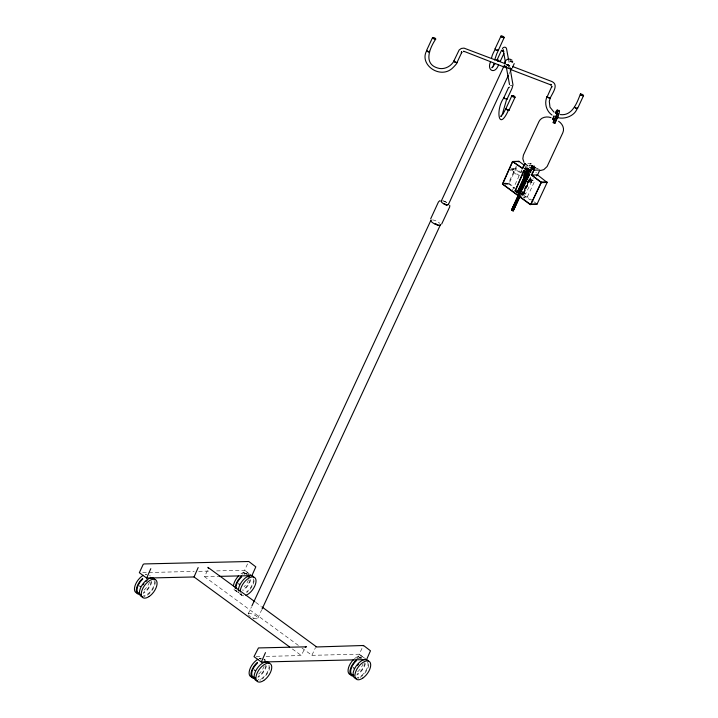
<?xml version="1.0" encoding="UTF-8"?>
<svg xmlns="http://www.w3.org/2000/svg" width="718" height="718" viewBox="0 0 718 718"><rect width="100%" height="100%" fill="white"/><g stroke="black" fill="none" stroke-linecap="round" stroke-linejoin="round"><path stroke-width="0.54" stroke-dasharray="3.59 2.69" d="M508.039 67.519L508.667 65.006M508.541 66.28L508.703 65.051L508.021 65.769M516.413 165.894L508.362 183.485L514.689 188.628M533.052 167.895C535.206 166.235 530.431 165.248 529.399 165.993M298.374 645.41L204.558 576.716L207.565 570.245M242.576 574.292L243.501 572.3M216.612 570.909L244.605 570.254L248.042 562.849M248.15 614.016L251.453 606.898M508.811 74.34L509.753 72.303M257.78 618.261L261.558 610.129M513.585 169.026L512.76 168.811L512.706 169.789L513.585 169.026L512.706 169.789M504.242 183.611L509.062 183.494L517.157 166.064M512.419 190.333L518.926 176.332L509.771 169.627M522.174 169.331L519.276 175.569L510.956 169.484M525.998 170.83L527.129 168.658L528.34 168.533L524.571 168.55L525.262 169.053L526.052 167.348M526.025 171.234L527.129 168.658M266.118 656.387L301.372 655.561L304.378 649.09M526.249 170.552L527.622 168.524M527.434 169.206L527.874 168.254M526.321 171.728L527.2 169.834L526.877 168.936M526.958 171.261L530.683 163.327L534.497 166.118L534.237 166.684L531.275 166.756M526.976 171.566L528.807 167.465M528.744 171.072L529.624 169.179L528.394 169.053L527.524 170.938L531.329 172.042M527.2 171.943L528.861 168.362M528.062 170.947L528.942 169.062M527.613 172.365L529.229 168.694M528.188 172.805L529.848 169.224M524.221 170.435L529.489 170.31L529.929 169.358M531.428 166.998C531.894 164.844 535.116 167.447 535.44 168.703M529.588 171.324L530.467 169.43L531.473 169.87L530.593 171.764L531.356 172.176M530.862 168.586L532.038 166.055M528.888 173.226L530.548 169.645M531.634 167.258L532.137 166.037M531.051 168.918L532.63 165.517L534.237 166.684M532.612 166.154L532.262 166.908L531.419 166.899M531.266 171.234L530.494 170.929L531.275 169.242M529.992 172.517L531.176 169.96M529.66 173.612L531.32 170.031M532.63 167.07L532.98 166.316M531.859 169.026L533.034 166.486M532.9 167.213L533.25 166.459M533.447 166.585L533.357 167.868M533.205 167.429L533.555 166.675M533.339 167.572L533.689 166.818M520.936 194.632L523.521 189.058M532.63 169.439L533.806 166.908M521.017 194.775L521.896 192.882M533.42 167.797L533.77 167.043M520.954 194.973L521.483 193.115M521.223 193.797L521.986 194.031L528.906 179.123M533.232 169.834L534.407 167.303M521.986 194.031L523.772 193.842L523.144 192.765L530.063 177.867M533.636 170.166L534.811 167.635M522.659 194.147L530.503 177.265M522.022 196.059L530.898 176.933M523.53 193.16L530.907 177.265M534.021 170.552L535.197 168.021M523.207 194.156L531.051 177.274M523.754 193.537L531.132 177.642M523.593 194.057L531.428 177.166M531.814 167.895L535.754 167.806L536.023 167.231L538.312 168.909M518.872 195.072L523.35 194.973L524.23 193.079L525.522 194.031L533.268 178.405M523.323 197.737L523.673 196.983L525.038 197.181L524.678 197.935L523.628 197.962M530.835 182.399L531.715 180.505L533.025 180.478L532.146 182.372L530.835 182.399L528.78 180.9L529.705 179.033L531.015 179.006L533.025 180.478M301.982 648.049L311.899 655.319L315.337 647.914M533.187 201.157L527.362 196.894L524.732 196.956L524.678 197.935M527.362 196.894L535.251 179.895M356.774 659.25L358.165 656.252M311.899 655.319L359.269 654.206L362.707 646.81M528.78 180.9L530.099 180.864L531.015 179.006M531.832 166.073L532.666 166.917M506.72 65.589A1.759 1.633 -10.3 0 1 507.141 65.257L507.653 65.06A1.759 1.633 -10.3 0 1 508.47 65.051L508.972 65.248A1.759 1.633 -10.3 0 1 509.547 65.778L509.744 66.253A1.759 1.633 -10.3 0 1 509.78 66.505M528.394 169.053L528.08 170.049L530.53 171.719M507.141 65.257L508.47 65.051L509.547 65.778M527.793 163.39L530.683 163.327M532.63 165.517L527.892 165.625L526.312 169.026L531.042 172.491M531.535 166.19L534.497 166.118M536.023 167.231L533.061 167.303A1.759 0.547 24.9 0 0 534.156 166.917A1.759 0.547 24.9 0 0 532.101 165.705A1.759 0.547 24.9 0 0 531.114 166.064M523.664 168.353L528.403 168.245L525.073 165.813M511.001 168.856L512.76 168.811M513.28 168.802L515.91 168.739L521.735 173.002M525.262 169.053L529.157 168.963M510.651 169.61L515.56 169.493L520.55 173.146M524.275 169.277L527.963 169.188L524.634 166.756M527.766 170.633L529.866 170.588L529.489 170.31M502.663 183.189L508.452 183.054M504.26 183.566L509.089 183.449M504.853 184.346L508.712 184.257M519.751 193.187L524.23 193.079M521.663 194.12L525.522 194.031M142.702 572.632L194.21 571.429M198.689 571.322L211.011 571.034M204.558 576.716L217.778 576.41M256.209 656.62L261.72 656.485M526.743 170.417L531.778 172.033M507.653 65.06L508.972 65.248L509.744 66.253L508.55 59.684M510.776 85.756L511.602 85.756L510.516 85.684M443.302 200.771L447.673 202.871M253.319 618.081L254.064 618.351A5.277 1.651 24.9 0 0 257.672 617.651A5.277 1.651 24.9 0 0 251.856 613.926A5.277 1.651 24.9 0 0 248.257 614.626M506.594 64.216L511.763 66.191M252.556 617.776L254.064 618.351M245.475 573.745L243.537 572.497M360.14 657.697L358.201 656.458M530.431 172.033L527.2 169.834M531.329 170.588L529.911 170.202L530.494 170.929M522.13 192.038L523.144 192.765M535.754 167.806L537.36 168.972M535.781 172.383L536.463 172.885M525.1 168.542L530.512 172.499M521.385 171.028L523.323 172.455M529.705 179.033L531.715 180.505M530.099 180.864L532.146 182.372M527.2 179.096L529.211 180.568M526.276 180.954L528.331 182.462M509.062 183.494L514.887 187.757M534.012 201.767L536.508 203.589M523.35 194.973L530.18 199.972M244.605 570.254L251.928 575.612M359.269 654.206L365.776 658.971M255.725 602.348L261.137 606.306M235.091 590.411L236.922 591.758M240.09 594.073L241.921 595.419M292.352 648.955L301.372 655.561M263.829 659.034L265.05 659.932M532.334 166.953A1.759 0.547 24.9 0 1 531.93 166.747L531.58 166.513A1.759 0.547 24.9 0 1 531.302 166.28M443.419 201.067A3.958 1.239 24.9 0 1 447.161 202.826M506.154 64.719A3.958 1.239 24.9 0 1 509.942 66.271M253.283 578.914A9.89 5.044 -53.8 0 1 246.579 591.838M241.472 593.463A9.89 5.044 -53.8 0 1 240.709 593.176M249.981 579.947A9.89 5.044 -53.8 0 1 242.298 590.232M246.103 574.319A9.89 5.044 -53.8 0 1 248.715 574.571M254.154 580.602A10.985 5.6 -53.8 0 1 246.615 592.592M241.912 594.495A10.985 5.6 -53.8 0 1 239.399 593.535M238.879 592.772A10.985 5.6 -53.8 0 1 238.547 591.829M243.734 595.832A10.985 5.6 -53.8 0 1 240.368 593.167M250.744 579.641A10.985 5.6 -53.8 0 1 243.447 590.277M238.735 592.17A10.985 5.6 -53.8 0 1 235.369 589.505M244.057 574.346A10.985 5.6 -53.8 0 1 250.026 574.212M240.988 573.808A10.985 5.6 -53.8 0 1 249.056 574.571M248.482 579.74A10.985 5.6 -53.8 0 1 244.039 586.803M236.904 590.833A10.985 5.6 -53.8 0 1 233.538 588.168M505.948 64.503A4.398 1.382 24.9 0 1 510.66 66.586M508.918 68.03A1.759 1.633 -10.3 0 1 507.859 68.273M250.42 616.627A5.277 1.651 24.9 0 1 248.491 614.985M432.532 219.905A5.277 1.651 24.9 0 1 439.793 223.316M367.643 662.023A9.89 5.044 -53.8 0 1 365.372 671.492A9.89 5.044 -53.8 0 1 357.017 677.505M364.861 662.678A9.89 5.044 -53.8 0 1 356.963 674.193M359.718 658.612A9.89 5.044 -53.8 0 1 361.746 658.155M368.819 664.554A10.985 5.6 -53.8 0 1 360.041 677.352M358.82 677.936A10.985 5.6 -53.8 0 1 357.654 678.313M266.459 665.909A10.985 5.6 -53.8 0 1 257.915 677.334M264.206 659.609A10.985 5.6 -53.8 0 1 265.741 660.479M263.91 659.142A10.985 5.6 -53.8 0 1 264.771 660.838M264.197 666.008A10.985 5.6 -53.8 0 1 257.331 675.198M259.153 658.684A10.985 5.6 -53.8 0 1 261.406 658.173M365.408 663.594A10.985 5.6 -53.8 0 1 356.864 675.028M357.483 659.106A10.985 5.6 -53.8 0 1 363.999 657.625M354.414 658.747A10.985 5.6 -53.8 0 1 363.38 657.58M363.146 663.692A10.985 5.6 -53.8 0 1 357.51 671.904M151.794 581.948A10.985 5.6 -53.8 0 1 143.25 593.382M149.541 575.648A10.985 5.6 -53.8 0 1 150.385 575.971M149.532 582.047A10.985 5.6 -53.8 0 1 143.896 590.259M145.655 574.355A10.985 5.6 -53.8 0 1 146.741 574.22M269.869 666.869A10.985 5.6 -53.8 0 1 262.33 678.86M261.092 679.659A10.985 5.6 -53.8 0 1 259.871 680.251M154.029 580.368A9.89 5.044 -53.8 0 1 151.758 589.837A9.89 5.044 -53.8 0 1 143.394 595.859M151.247 581.033A9.89 5.044 -53.8 0 1 143.349 592.538M260.437 659.698A1.759 0.547 24.9 0 1 260.194 659.573M259.333 658.433A1.759 0.547 24.9 0 1 261.208 658.846M145.323 574.454A1.759 0.547 24.9 0 1 146.292 574.768M155.25 581.652A10.985 5.6 -53.8 0 1 144.04 596.658M268.999 665.182A9.89 5.044 -53.8 0 1 265.974 674.426A9.89 5.044 -53.8 0 1 258.058 679.811M265.911 664.985A9.89 5.044 -53.8 0 1 258.013 676.5M508.856 68.3L507.725 67.869L508.856 68.3M508.954 68.488L507.698 68.004L508.954 68.488M243.994 572.982A1.759 0.547 24.9 0 0 246.669 573.79A1.759 0.547 24.9 0 0 244.659 572.246A1.759 0.547 24.9 0 0 243.994 572.982M358.659 656.943A1.759 0.547 24.9 0 0 361.334 657.751A1.759 0.547 24.9 0 0 359.323 656.198A1.759 0.547 24.9 0 0 358.659 656.943"/><path stroke-width="1.08" d="M427.515 51.561L426.689 50.404M456.289 62.556C459.691 61.111 452.268 68.479 451.676 68.847C439.228 78.998 419.15 64.306 426.618 50.834M461.629 52.567L461.629 51.651L461.405 52.109A1.759 0.547 24.9 0 1 461.629 52.477L461.593 52.647A1.759 0.547 24.9 0 1 461.243 52.755L461.853 52.234L457.061 62.412M491.543 58.113C492.01 53.967 496.147 48.366 495.133 48.815M498.104 59.908L497.134 60.312M499.468 61.551L500.123 61.075M504.449 97.442L503.883 97.72L504.862 98.626M506.872 109.666L505.93 108.58L502.887 114.126L500.706 116.397L501.496 116.029M502.205 114.736L506.863 98.581M504.269 97.442C495.474 107.745 497.969 134.104 508.757 109.504M493.347 66.065L493.679 63.902M463.936 51.301L506.37 67.887M150.798 568.674L146.66 578.071L139.337 572.713L143.205 564.384L144.076 563.944L248.814 561.503L255.814 566.852L251.928 575.612L218.873 576.383M198.168 567.561L194.031 576.958L146.66 578.071M265.463 652.626L261.325 662.023L254.001 656.665L258.453 647.932L306.424 646.828M512.679 161.613L522.345 168.389L524.894 163.462L522.614 168.38L512.544 161.46L502.403 184.068L530.108 204.495L537.01 204.217L547.134 182.471L537.549 174.941L531.5 175.084L533.779 170.166L539.828 170.022M550.742 84.284L551.316 85.101L550.715 84.742L551.191 84.455M497.044 59.935L498.005 60.994M506.325 99.192L507.007 98.752M430.692 218.802L438.465 201.92L439.937 200.582M490.609 61.577C486.418 70.903 495.33 74.645 498.588 64.692M208.417 568.387L207.915 567.337L254.827 601.684M514.223 63.588L512.464 67.51M494.657 59.953L496.739 53.832L504.198 37.498M512.221 162.591L502.663 184.059L530.719 204.603M530.808 204.495L541.13 182.39L531.5 175.084M547.134 182.471L541.076 182.605M507.07 99.093L512.042 88.314L512.975 84.868L509.942 67.348M525.809 181.896L519.733 194.165L515.048 190.934L523.817 170.731L524.607 170.713M426.537 50.547L432.505 37.686M435.718 39.104C428.843 49.3 423.055 65.356 439.793 68.524C445.654 69.242 451.362 65.868 454.09 60.824M453.857 60.994L459.143 50L461.315 48.456L463.99 48.115L505.562 63.821M495.016 48.95L500.985 36.088M497.027 59.98L501.595 50.143M500.24 61.398L503.892 53.527M251.928 605.875L430.836 220.435M504.44 63.965C504.557 59.63 508.856 57.611 512.051 60.195M441.175 201.291L503.946 66.065M448.4 204.477L508.344 75.354M510.229 71.288L511.171 69.251M262.034 609.106L440.475 224.689M503.883 97.621L508.452 87.784M505.894 108.651L511.862 95.79M509.098 110.069L515.075 97.208M518.288 161.855L518.943 161.326L524.239 165.203M525.414 171.871L524.095 174.707L525.45 175.704M520.433 193.483L517.732 191.123L526.491 172.248M517.75 191.428L526.68 172.042M518.297 190.808L522.444 181.869M523.368 179.886L526.599 172.93M517.974 191.805L526.734 172.93M518.387 192.227L527.613 172.365M553.964 115.795L552.672 119.475L554.278 120.086L555.22 118.066M552.672 119.475L554.081 116.442M518.961 192.666L528.188 172.805M512.697 209.997L513.415 210.778L511.53 209.925L518.495 194.865M511.602 210.051L518.62 194.829M511.737 210.186L518.8 194.829M519.661 193.097L528.888 173.226M512.562 208.776L515.327 202.817M517.633 197.854L518.558 195.861M511.916 210.329L518.836 195.431M512.14 210.473L519.06 195.565M558.281 111.084A5.277 1.086 -69.1 0 1 559.448 111.613A5.277 1.086 -69.1 0 1 557.68 117.276L554.87 123.325L553.264 122.715L555.956 116.011A3.518 0.718 -69.1 0 0 557.123 111.685A3.518 0.718 -69.1 0 0 555.49 113.417M512.392 210.589L519.311 195.691M522.74 188.511L529.193 174.609M553.264 122.715L556.073 116.657A5.277 1.086 -69.1 0 0 557.832 110.168A5.277 1.086 -69.1 0 0 555.364 112.771M512.652 210.697L519.563 195.799M512.894 210.769L519.356 196.867M513.72 209.36L519.258 197.441M513.119 210.814L520.029 195.906M513.289 210.814L520.335 195.879M554.87 123.325L557.096 117.635M521.223 197.782L521.573 197.028M536.579 175.901L537.019 174.959M537.549 174.941L539.38 171.01M580.341 94.193C576.985 102.97 572.174 116.163 560.309 114.593M583.554 95.602L577.541 108.553M519.473 194.165L529.417 174.627L527.64 178.199M315.767 646.99L363.532 645.491L363.137 645.886M435.485 39.266L434.964 38.225M580.575 94.022L581.095 95.063M495.016 63.803L491.839 67.725L492.763 67.402M441.66 224.079L449.71 206.874L449.737 205.294M305.24 647.232L306.11 646.801M509.017 87.605L509.349 87.156M547.098 96.535C544.056 102.898 546.218 110.994 551.989 115.051M550.221 98.106L550.239 98.088C551.945 93.762 559.241 84.993 552.052 81.592L512.796 66.586M502.447 48.582C503.201 46.769 506.154 46.589 506.549 48.734L508.55 59.684M551.029 117.635C546.811 116.128 541.148 117.061 539.03 121.423L523.404 155.124L522.812 158.759L523.996 162.376M540.457 170.534L543.786 169.645L547.116 166.531L562.777 132.839C564.878 128.576 562.365 123.631 558.604 121.279M508.335 110.222L509.08 110.123L508.604 109.378M576.814 108.624L577.469 108.149M530.638 204.585L541.39 182.381L531.76 175.075L534.039 170.157L531.571 168.353M456.944 62.538L455.077 62.125M497.143 59.854L497.727 59.827M506.935 99.192L506.091 99.138M508.945 110.222L507.114 109.791M547.17 96.481L548.031 97.621M550.141 98.169L549.494 98.178M577.425 108.624L574.454 107.341L576.581 108.571M503.919 51.256L502.815 51.283A1.759 0.547 24.9 0 1 502.142 50.879L503.318 51.499A1.759 0.547 24.9 0 0 503.569 51.588M530.898 204.576L530.108 204.495M512.894 161.469L518.943 161.326M512.41 161.622L518.468 161.478M526.922 172.374L525.172 172.41L523.503 176.26L525.253 176.215M526.94 179.105L526.016 180.963M540.95 182.004L546.999 181.869M515.048 190.934L518.208 190.862M531.069 204.181L537.118 204.038M261.325 662.023L366.593 659.573L370.479 650.804L363.694 645.608M464.016 51.705L463.478 51.247M503.964 37.668L501.747 36.959M512.096 95.62L514.321 96.329M440.475 224.402A5.277 1.651 24.9 0 1 438.159 225.129L435.252 224.196A5.277 1.651 24.9 0 1 431.204 220.04M556.737 117.294C564.348 120.068 575.315 115.733 577.308 107.969M438.159 225.129L435.252 224.196M499.243 61.497L498.247 61.12M455.993 62.484L453.964 61.317M549.27 98.133L548.274 97.747M508.102 110.168L506.118 109.109M512.347 209.844L511.53 209.925M448.409 204.262A3.958 1.239 24.9 0 1 445.618 204.54L443.383 203.553A3.958 1.239 24.9 0 1 442.046 200.869M510.498 69.466L550.787 84.868M553.147 122.069L554.754 122.679M445.618 204.54L443.383 203.553M427.757 51.687L429.57 52.118L429.301 51.319M505.104 98.761L504.108 98.079M507.07 67.716L506.468 67.393A4.398 1.382 24.9 0 1 504.305 65.688M454.835 61.999L454.126 61.497M527.622 172.858L528.538 173.424M316.108 646.568L262.043 606.97M524.634 163.471L527.954 165.903M529.624 167.123L533.779 170.166M527.272 172.661L529.938 174.618M523.7 170.444L524.077 170.722L515.309 190.925L519.733 194.165M523.817 170.731L529.148 174.636M517.615 191.616L519.751 193.187M194.031 576.958L289.65 646.972M429.193 51.238L429.588 52.118L426.806 51.05M554.036 112.196L549.979 107.17L549.288 101.193L550.266 98.034L547.278 97.074M550.033 97.576L550.176 97.747M497.951 49.865C498.606 51.588 492.566 49.309 498.139 50.089M497.251 60.438L499.163 61.479L500.15 61.12M526.321 171.728L526.868 172.284M547.134 96.894L551.621 86.869A1.759 0.547 24.9 0 0 551.846 87.228L551.774 86.295L551.621 86.779A1.759 0.547 24.9 0 1 551.738 86.645M554.161 119.439L554.278 120.086M503.13 49.515L505.517 62.654M506.316 67.034L509.511 84.562M511.378 68.542A3.958 1.239 24.9 0 1 509.906 68.569M506.63 67.321A3.958 1.239 24.9 0 1 504.673 65.778M248.231 576.976A9.89 5.044 -53.8 0 1 249.281 576.644M236.15 588.823A9.89 5.044 -53.8 0 1 241.733 576.787M240.225 592.054A10.985 5.6 -53.8 0 1 248.643 578.25A10.985 5.6 -53.8 0 1 255.922 582.379A10.985 5.6 -53.8 0 1 245.987 595.321M250.69 575.567A10.985 5.6 -53.8 0 1 253.723 577.29M238.394 590.717A10.985 5.6 -53.8 0 1 249.613 575.71M235.226 588.392A10.985 5.6 -53.8 0 1 241.58 576.123M233.44 585.798A10.985 5.6 -53.8 0 1 238.555 575.935M511.943 68.605A4.398 1.382 24.9 0 1 510.121 68.784M239.39 584.281A1.759 0.547 24.9 0 1 238.636 583.725M353.839 675.18A9.89 5.044 -53.8 0 1 350.806 670.056A9.89 5.044 -53.8 0 1 356.397 660.74M357.483 665.245A9.89 5.044 -53.8 0 1 358.497 664.096M558.604 113.641A3.518 0.718 -69.1 0 1 557.563 116.63M557.096 114.027A3.518 0.718 -69.1 0 1 557.536 113.157M356.577 678.447A10.985 5.6 -53.8 0 1 356.065 666.214A10.985 5.6 -53.8 0 1 368.388 661.242M252.619 677.101A10.985 5.6 -53.8 0 1 249.595 669.993A10.985 5.6 -53.8 0 1 257.941 659.277M255.536 678.295A10.985 5.6 -53.8 0 1 250.986 673.412A10.985 5.6 -53.8 0 1 257.295 662.4M353.4 676.132A10.985 5.6 -53.8 0 1 350.034 670.433A10.985 5.6 -53.8 0 1 356.245 660.084M351.569 674.785A10.985 5.6 -53.8 0 1 348.104 669.759A10.985 5.6 -53.8 0 1 353.22 659.887M137.955 593.14A10.985 5.6 -53.8 0 1 134.93 586.041A10.985 5.6 -53.8 0 1 143.277 575.315M140.872 594.342A10.985 5.6 -53.8 0 1 136.321 589.451A10.985 5.6 -53.8 0 1 142.631 578.439M354.055 668.234A1.759 0.547 24.9 0 1 353.301 667.686M257.627 680.763A10.985 5.6 -53.8 0 1 257.116 668.521A10.985 5.6 -53.8 0 1 269.438 663.558M142.936 584.838A9.89 5.044 -53.8 0 1 143.869 583.599M145.96 581.418A9.89 5.044 -53.8 0 1 147.064 580.53M139.346 593.454A9.89 5.044 -53.8 0 1 137.326 587.782A9.89 5.044 -53.8 0 1 142.783 579.094M255.105 670.549A1.759 0.547 24.9 0 1 254.351 669.993M140.441 586.588A1.759 0.547 24.9 0 1 139.687 586.041M142.963 596.802A10.985 5.6 -53.8 0 1 142.451 584.56A10.985 5.6 -53.8 0 1 154.774 579.597M254.89 677.496A9.89 5.044 -53.8 0 1 251.856 672.362A9.89 5.044 -53.8 0 1 257.448 663.055M574.391 107L574.391 107M512.67 61.927L509.906 61.039A2.639 0.826 24.9 0 0 512.67 61.927M446.874 205.025L444.451 204.244L446.874 205.025M436.58 224.402L435.323 223.926L436.58 224.402M501.478 36.771A1.759 0.547 24.9 0 0 504.162 37.578A1.759 0.547 24.9 0 0 502.142 36.035A1.759 0.547 24.9 0 0 501.478 36.771M580.835 94.875A1.759 0.547 24.9 0 0 583.51 95.682A1.759 0.547 24.9 0 0 581.499 94.139A1.759 0.547 24.9 0 0 580.835 94.875M512.356 96.472A1.759 0.547 24.9 0 0 515.03 97.28A1.759 0.547 24.9 0 0 513.02 95.736A1.759 0.547 24.9 0 0 512.356 96.472M362.698 678.178A10.985 5.6 -53.8 0 0 369.698 661.825A10.985 5.6 -53.8 0 0 355.993 670.98A10.985 5.6 -53.8 0 0 362.698 678.178M263.748 680.493A10.985 5.6 -53.8 0 0 270.749 664.141A10.985 5.6 -53.8 0 0 257.044 673.287A10.985 5.6 -53.8 0 0 263.748 680.493M432.999 38.368A1.759 0.547 24.9 0 0 435.682 39.176A1.759 0.547 24.9 0 0 433.663 37.632A1.759 0.547 24.9 0 0 432.999 38.368M149.084 596.532A10.985 5.6 -53.8 0 0 156.075 580.18A10.985 5.6 -53.8 0 0 142.379 589.325A10.985 5.6 -53.8 0 0 149.084 596.532"/></g></svg>
